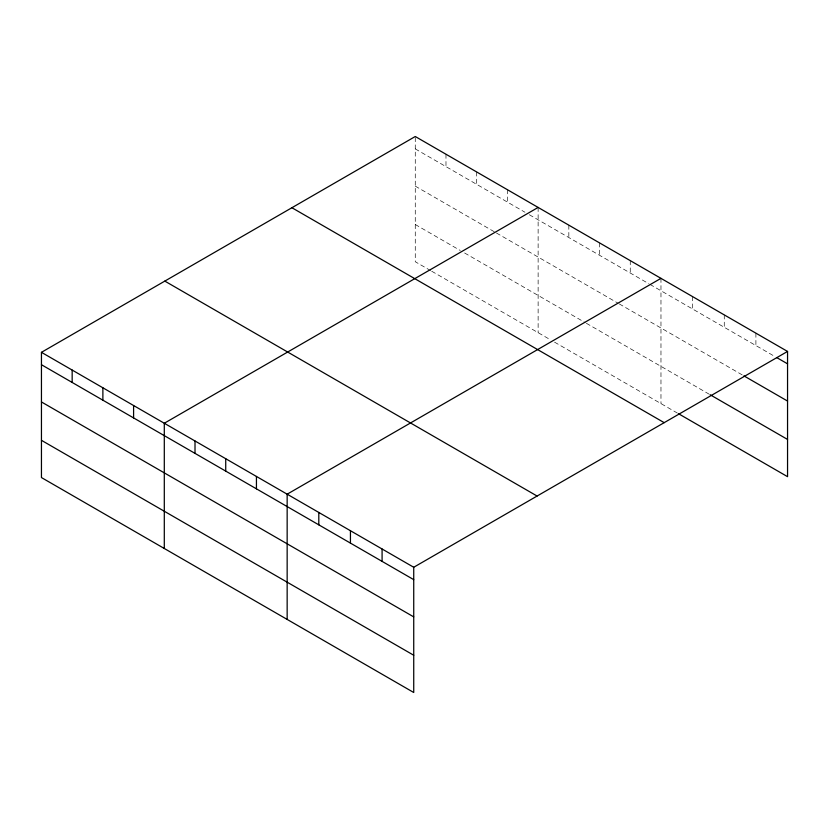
<?xml version="1.0" encoding="UTF-8"?>
<svg xmlns="http://www.w3.org/2000/svg" width="829" height="829" viewBox="0 0 829 829"><rect width="100%" height="100%" fill="white"/><g stroke="black" fill="none" stroke-linecap="round" stroke-linejoin="round"><path stroke-width="0.62" stroke-dasharray="4.14 3.11" d="M415.267 148.888L524.964 212.224M529.348 214.752L648.91 283.777M650.009 284.42L774.452 356.263M415.267 186.131L495.348 232.358M496.436 232.99L618.196 303.29M619.294 303.922L742.815 375.236M415.267 224.504L460.24 250.462M464.634 253L585.284 322.657M586.383 323.289L708.982 394.076M430.624 270.606L415.267 261.736L415.267 136.505M431.722 271.238L550.187 339.631M554.58 342.17L677.345 413.049M755.903 333.165L755.903 345.558M724.266 314.896L724.266 327.289M692.619 296.627L692.619 309.02M660.972 278.357L660.972 403.599M630.258 260.627L630.258 273.021M599.554 242.897L599.554 255.28M568.839 225.167L568.839 237.55M538.125 207.437L538.125 332.667M507.41 189.696L507.41 202.089M476.696 171.966L476.696 184.359M445.981 154.235L445.981 166.629"/><path stroke-width="1.24" d="M787.55 351.434L415.267 136.505L41.45 352.325L41.45 477.566L413.733 692.495L413.733 567.264L787.55 351.434L787.55 476.675L678.433 413.671M538.125 207.437L164.297 423.256L164.297 548.487M660.972 278.357L287.155 494.188L287.155 619.418M776.638 357.527L787.55 363.827M743.903 375.869L787.55 401.06M710.08 394.708L787.55 439.432M291.912 207.727L664.184 422.655M164.816 281.104L537.088 496.043M41.45 352.325L413.733 567.264M41.45 364.719L413.733 579.647M41.45 401.951L413.733 616.89M41.45 440.323L413.733 655.252M382.086 548.995L382.086 561.378M350.439 530.726L350.439 543.109M318.802 512.457L318.802 524.84M256.441 476.447L256.441 488.841M225.726 458.717L225.726 471.11M195.012 440.987L195.012 453.38M133.593 405.526L133.593 417.909M102.879 387.796L102.879 400.179M72.164 370.055L72.164 382.449"/></g></svg>
